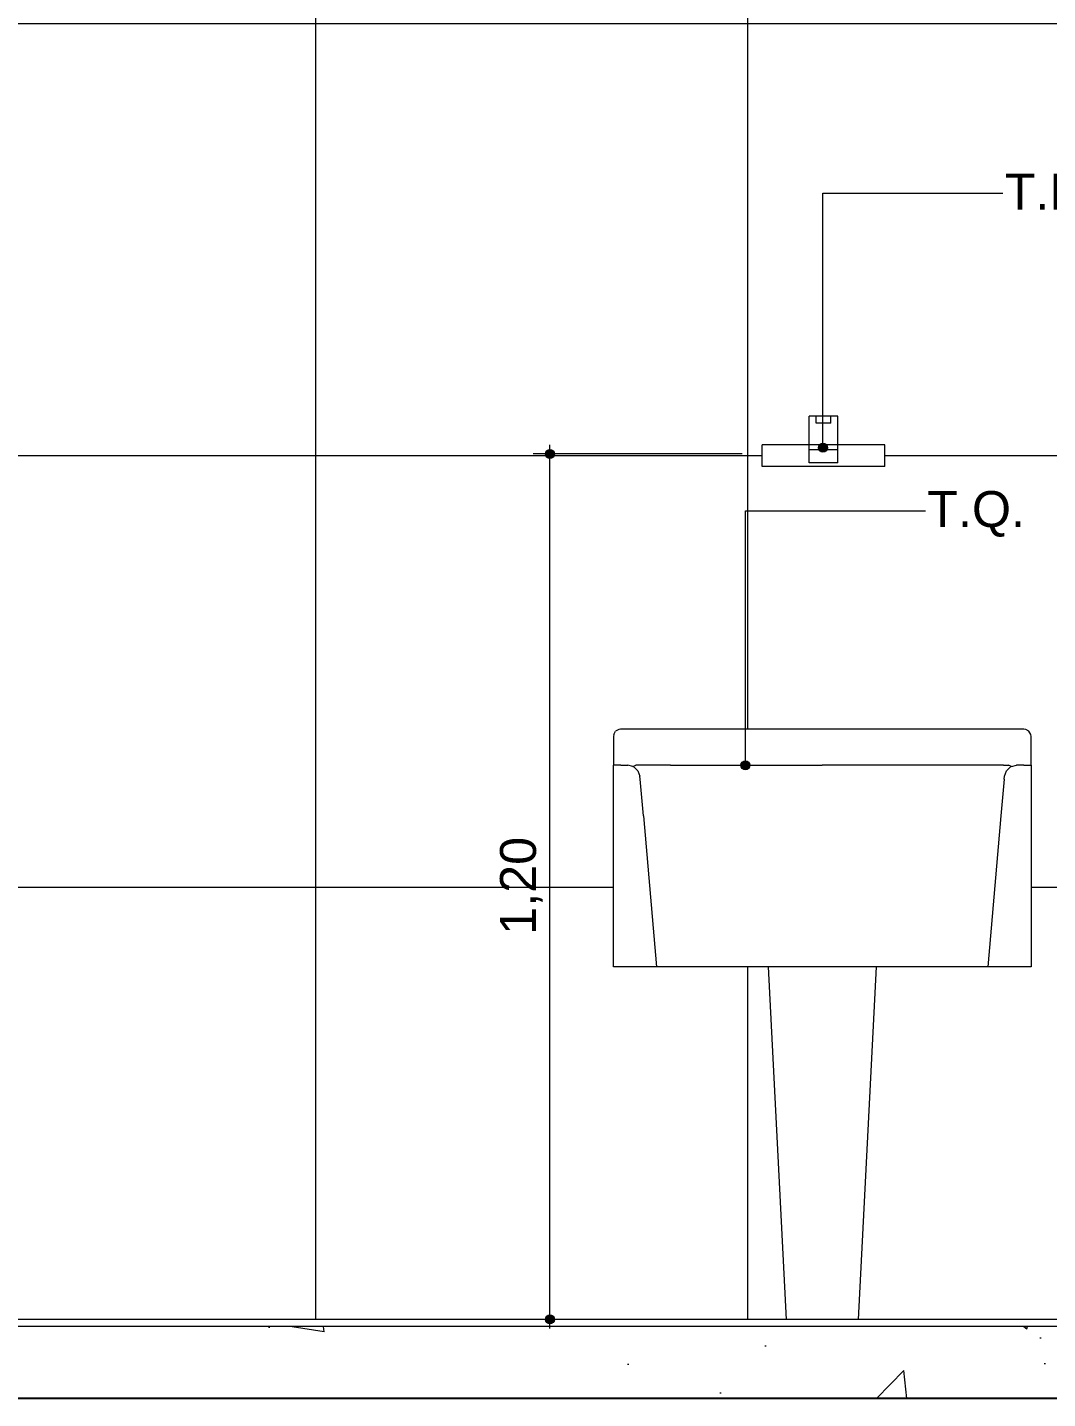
# Model space of a CAD drawing. Header units: metres. Extents: x -1.4 to 64, y -2.2 to 1.7.
# Drawn here: x 10.2 to 11.616, y -2.152 to -0.247 of the extents above; entities that cross this region are included whole.
import ezdxf

# ---------------------------------------------------------------- set-up
doc = ezdxf.new("R2010")
doc.units = ezdxf.units.M
doc.header["$MEASUREMENT"] = 0
for name, color, linetype, lineweight, true_color in [('0_Caneta_No__25', 7, 'Continuous', 13, 0x982312), ('LAJES.EST_Caneta_No__254', 7, 'Continuous', 0, 0xd1c9ad), ('LAJES.EST_Caneta_No__97', 7, 'Continuous', 13, 0x6b6b6b), ('LOUCAS-METAIS.ARQ_Caneta_No__13', 7, 'Continuous', 0, 0xaaaaaa), ('Novo_LOUCAS-METAIS.ARQ_Caneta_No__13', 7, 'Continuous', 0, 0xaaaaaa), ('PAREDE CONSTRUIR_Caneta_No__97', 7, 'Continuous', 13, 0x6b6b6b)]:
    doc.layers.add(name, color=color, linetype=linetype, lineweight=lineweight, true_color=true_color)
for name, color, linetype, lineweight in [('LAJES.EST_Caneta_No__4', 7, 'Continuous', 25), ('LAJES.EST_Caneta_No__7', 7, 'Continuous', 13), ('NOTAS-LAYOUT.EXEC_Caneta_No__241', 7, 'Continuous', 13), ('NOTAS-LAYOUT.EXEC_Caneta_No__5', 7, 'Continuous', 20)]:
    doc.layers.add(name, color=color, linetype=linetype, lineweight=lineweight)
doc.layers.add('NOTAS-LAYOUT.EXEC', color=7, linetype='Continuous')
doc.styles.add('GENERATED_STYLE_1', font='arial.ttf')
doc.dimstyles.new('GENERATED_STYLE__1', dxfattribs={"dimtxt": 0.05, "dimasz": 0.02375, "dimexe": 0.18, "dimexo": 0.267183, "dimgap": 0, "dimtad": 1, "dimzin": 0, "dimdsep": 46, "dimtxsty": 'GENERATED_STYLE_1', "dimblk": 'ARROWHEAD_11', "dimblk1": 'ARROWHEAD_11', "dimblk2": 'ARROWHEAD_11', "dimcen": 0.09, "dimclrd": 256, "dimclre": 256, "dimclrt": 256, "dimadec": 0, "dimazin": 0, "dimtfac": 1, "dimtdec": 4, "dimtmove": 0, "dimatfit": 3, "dimfxl": 0, "dimtolj": 1, "dimtzin": 0, "dimarcsym": 0})

# ---------------------------------------------------------------- blocks, each defined once
blk = doc.blocks.new('*D40', base_point=(-50.9643, -2.0419))
at = {"layer": '0_Caneta_No__25', "linetype": 'Continuous', "lineweight": 13, "true_color": 0x982312}
for points in [[(10.919, -0.8394), (10.9194, -0.8418), (10.9208, -0.8438), (10.9228, -0.8452), (10.9252, -0.8456), (10.9276, -0.8452), (10.9296, -0.8438), (10.931, -0.8418), (10.9315, -0.8394), (10.931, -0.837), (10.9296, -0.835), (10.9276, -0.8336), (10.9252, -0.8331), (10.9228, -0.8336), (10.9208, -0.835), (10.9194, -0.837)], [(10.919, -2.0419), (10.9194, -2.0442), (10.9208, -2.0463), (10.9228, -2.0476), (10.9252, -2.0481), (10.9276, -2.0476), (10.9296, -2.0463), (10.931, -2.0442), (10.9315, -2.0419), (10.931, -2.0395), (10.9296, -2.0374), (10.9276, -2.0361), (10.9252, -2.0356), (10.9228, -2.0361), (10.9208, -2.0374), (10.9194, -2.0395)]]:
    blk.add_hatch(color=24, dxfattribs=at).paths.add_polyline_path(points)
at = {"layer": '0_Caneta_No__25', "color": 24, "linetype": 'Continuous', "lineweight": 13, "true_color": 0x982312}
for p, q in [((10.9252, -0.8331), (10.9252, -0.8269)), ((10.919, -0.8394), (10.9018, -0.8394)), ((10.9252, -2.0356), (10.9252, -0.8456)), ((11.1924, -0.8394), (10.9315, -0.8394)), ((10.919, -2.0419), (10.9018, -2.0419)), ((10.9252, -2.0544), (10.9252, -2.0481)), ((11.1924, -2.0419), (10.9315, -2.0419))]:
    blk.add_line(p, q, dxfattribs=at)
for centre in [(10.9252, -0.8394), (10.9252, -2.0419)]:
    blk.add_circle(centre, 0.00625, dxfattribs=at)
at = {"layer": '0_Caneta_No__25', "color": 24, "lineweight": 13, "true_color": 0x982312, "insert": (10.9152, -1.5074), "char_height": 0.05, "attachment_point": 7, "rotation": 90, "style": 'GENERATED_STYLE_1'}
blk.add_mtext('\\A1;{\\pql;\\fArial|b0|i0|c0|p0;\\W1.000000;1,20}', dxfattribs=at)
blk = doc.blocks.new('ARROWHEAD_11')
at = {"color": 0, "linetype": 'Continuous', "lineweight": 0}
blk.add_line((0, 0), (-1, 0), dxfattribs=at)
at = {"color": 0, "linetype": 'Continuous', "lineweight": 0, "const_width": 0.25, "flags": 128}
blk.add_lwpolyline([(-0.125, 0, 1), (0.125, 0, 1)], format="xyb", close=True, dxfattribs=at)
blk = doc.blocks.new('Label_1_3', base_point=(11.3044, -0.8309))
at = {"layer": 'NOTAS-LAYOUT.EXEC', "linetype": 'Continuous', "lineweight": 0, "true_color": 0x000000}
blk.add_hatch(color=18, dxfattribs=at).paths.add_polyline_path([(11.2981, -0.8309), (11.2986, -0.8333), (11.3, -0.8353), (11.302, -0.8367), (11.3044, -0.8371), (11.3068, -0.8367), (11.3088, -0.8353), (11.3102, -0.8333), (11.3106, -0.8309), (11.3102, -0.8285), (11.3088, -0.8265), (11.3068, -0.8251), (11.3044, -0.8246), (11.302, -0.8251), (11.3, -0.8265), (11.2986, -0.8285)])
at = {"layer": 'NOTAS-LAYOUT.EXEC_Caneta_No__241', "color": 7, "linetype": 'Continuous', "lineweight": 13}
for p, q in [((11.3044, -0.8246), (11.3044, -0.4773)), ((11.3044, -0.4773), (11.5544, -0.4773))]:
    blk.add_line(p, q, dxfattribs=at)
at = {"layer": 'NOTAS-LAYOUT.EXEC_Caneta_No__5', "color": 7, "linetype": 'Continuous', "lineweight": 20}
blk.add_circle((11.3044, -0.8309), 0.00625, dxfattribs=at)
at = {"layer": 'NOTAS-LAYOUT.EXEC_Caneta_No__241', "color": 7, "lineweight": 13, "insert": (11.5569, -0.45), "char_height": 0.05, "attachment_point": 1, "style": 'GENERATED_STYLE_1'}
blk.add_mtext('\\A1;{\\pql;\\pt0,241;\\fArial|b0|i0|c0|p0;\\W1.000000;T.PD.02\\fArial|b0|i0|c0|p0;\\W1.000000;\\A1{\\H.66x;\\S^  ;}\\fArial|b0|i0|c0|p0;\\W1.000000;\\fArial|b0|i0|c0|p0;\\W1.000000;\\A1{\\H.66x;\\S^  ;}\\fArial|b0|i0|c0|p0;\\W1.000000;\\fArial|b0|i0|c0|p0;\\W1.000000;\\fArial|b0|i0|c0|p0;\\W1.000000;\\fArial|b0|i0|c0|p0;\\W1.000000;\\fArial|b0|i0|c0|p0;\\W1.000000;\\fArial|b0|i0|c0|p0;\\W1.000000;\\fArial|b0|i0|c0|p0;\\W1.000000;\\A1{\\H.66x;\\S^  ;}\\fArial|b0|i0|c0|p0;\\W1.000000;\\fArial|b0|i0|c0|p0;\\W1.000000;\\A1{\\H.66x;\\S^  ;}\\fArial|b0|i0|c0|p0;\\W1.000000;\\fArial|b0|i0|c0|p0;\\W1.000000;\\fArial|b0|i0|c0|p0;\\W1.000000;\\fArial|b0|i0|c0|p0;\\W1.000000;\\fArial|b0|i0|c0|p0;\\W1.000000;\\fArial|b0|i0|c0|p0;\\W1.000000;\\fArial|b0|i0|c0|p0;\\W1.000000;\\A1{\\H.66x;\\S^  ;}\\fArial|b0|i0|c0|p0;\\W1.000000;\\fArial|b0|i0|c0|p0;\\W1.000000;\\A1{\\H.66x;\\S^  ;}\\fArial|b0|i0|c0|p0;\\W1.000000;\\fArial|b0|i0|c0|p0;\\W1.000000;\\fArial|b0|i0|c0|p0;\\W1.000000;\\fArial|b0|i0|c0|p0;\\W1.000000;\\fArial|b0|i0|c0|p0;\\W1.000000;\\fArial|b0|i0|c0|p0;\\W1.000000;\\fArial|b0|i0|c0|p0;\\W1.000000;\\A1{\\H.66x;\\S^  ;}\\fArial|b0|i0|c0|p0;\\W1.000000;\\fArial|b0|i0|c0|p0;\\W1.000000;\\A1{\\H.66x;\\S^  ;}\\fArial|b0|i0|c0|p0;\\W1.000000;\\fArial|b0|i0|c0|p0;\\W1.000000;\\fArial|b0|i0|c0|p0;\\W1.000000;\\fArial|b0|i0|c0|p0;\\W1.000000;\\fArial|b0|i0|c0|p0;\\W1.000000;\\fArial|b0|i0|c0|p0;\\W1.000000;\\fArial|b0|i0|c0|p0;\\W1.000000;\\A1{\\H.66x;\\S^  ;}\\fArial|b0|i0|c0|p0;\\W1.000000;\\fArial|b0|i0|c0|p0;\\W1.000000;\\A1{\\H.66x;\\S^  ;}\\fArial|b0|i0|c0|p0;\\W1.000000;\\fArial|b0|i0|c0|p0;\\W1.000000;\\fArial|b0|i0|c0|p0;\\W1.000000;\\fArial|b0|i0|c0|p0;\\W1.000000;\\fArial|b0|i0|c0|p0;\\W1.000000;\\fArial|b0|i0|c0|p0;\\W1.000000;\\fArial|b0|i0|c0|p0;\\W1.000000;\\A1{\\H.66x;\\S^  ;}\\fArial|b0|i0|c0|p0;\\W1.000000;}', dxfattribs=at)
blk = doc.blocks.new('Label_2_3', base_point=(11.1968, -1.2719))
at = {"layer": 'NOTAS-LAYOUT.EXEC', "linetype": 'Continuous', "lineweight": 0, "true_color": 0x000000}
blk.add_hatch(color=18, dxfattribs=at).paths.add_polyline_path([(11.1906, -1.2719), (11.1911, -1.2742), (11.1924, -1.2763), (11.1944, -1.2776), (11.1968, -1.2781), (11.1992, -1.2776), (11.2012, -1.2763), (11.2026, -1.2742), (11.2031, -1.2719), (11.2026, -1.2695), (11.2012, -1.2674), (11.1992, -1.2661), (11.1968, -1.2656), (11.1944, -1.2661), (11.1924, -1.2674), (11.1911, -1.2695)])
at = {"layer": 'NOTAS-LAYOUT.EXEC_Caneta_No__241', "color": 7, "linetype": 'Continuous', "lineweight": 13}
for p, q in [((11.1968, -1.2656), (11.1968, -0.9183)), ((11.1968, -0.9183), (11.4468, -0.9183))]:
    blk.add_line(p, q, dxfattribs=at)
at = {"layer": 'NOTAS-LAYOUT.EXEC_Caneta_No__5', "color": 7, "linetype": 'Continuous', "lineweight": 20}
blk.add_circle((11.1968, -1.2719), 0.00625, dxfattribs=at)
at = {"layer": 'NOTAS-LAYOUT.EXEC_Caneta_No__241', "color": 7, "lineweight": 13, "insert": (11.4493, -0.891), "char_height": 0.05, "attachment_point": 1, "style": 'GENERATED_STYLE_1'}
blk.add_mtext('\\A1;{\\pql;\\pt0,241;\\fArial|b0|i0|c0|p0;\\W1.000000;T.Q.\\fArial|b0|i0|c0|p0;\\W1.000000;\\A1{\\H.66x;\\S^  ;}\\fArial|b0|i0|c0|p0;\\W1.000000;\\fArial|b0|i0|c0|p0;\\W1.000000;\\A1{\\H.66x;\\S^  ;}\\fArial|b0|i0|c0|p0;\\W1.000000;\\fArial|b0|i0|c0|p0;\\W1.000000;\\fArial|b0|i0|c0|p0;\\W1.000000;\\fArial|b0|i0|c0|p0;\\W1.000000;\\fArial|b0|i0|c0|p0;\\W1.000000;\\fArial|b0|i0|c0|p0;\\W1.000000;\\fArial|b0|i0|c0|p0;\\W1.000000;\\A1{\\H.66x;\\S^  ;}\\fArial|b0|i0|c0|p0;\\W1.000000;\\fArial|b0|i0|c0|p0;\\W1.000000;\\A1{\\H.66x;\\S^  ;}\\fArial|b0|i0|c0|p0;\\W1.000000;\\fArial|b0|i0|c0|p0;\\W1.000000;\\fArial|b0|i0|c0|p0;\\W1.000000;\\fArial|b0|i0|c0|p0;\\W1.000000;\\fArial|b0|i0|c0|p0;\\W1.000000;\\fArial|b0|i0|c0|p0;\\W1.000000;\\fArial|b0|i0|c0|p0;\\W1.000000;\\A1{\\H.66x;\\S^  ;}\\fArial|b0|i0|c0|p0;\\W1.000000;\\fArial|b0|i0|c0|p0;\\W1.000000;\\A1{\\H.66x;\\S^  ;}\\fArial|b0|i0|c0|p0;\\W1.000000;\\fArial|b0|i0|c0|p0;\\W1.000000;\\fArial|b0|i0|c0|p0;\\W1.000000;\\fArial|b0|i0|c0|p0;\\W1.000000;\\fArial|b0|i0|c0|p0;\\W1.000000;\\fArial|b0|i0|c0|p0;\\W1.000000;\\fArial|b0|i0|c0|p0;\\W1.000000;\\A1{\\H.66x;\\S^  ;}\\fArial|b0|i0|c0|p0;\\W1.000000;\\fArial|b0|i0|c0|p0;\\W1.000000;\\A1{\\H.66x;\\S^  ;}\\fArial|b0|i0|c0|p0;\\W1.000000;\\fArial|b0|i0|c0|p0;\\W1.000000;\\fArial|b0|i0|c0|p0;\\W1.000000;\\fArial|b0|i0|c0|p0;\\W1.000000;\\fArial|b0|i0|c0|p0;\\W1.000000;\\fArial|b0|i0|c0|p0;\\W1.000000;\\fArial|b0|i0|c0|p0;\\W1.000000;\\A1{\\H.66x;\\S^  ;}\\fArial|b0|i0|c0|p0;\\W1.000000;\\fArial|b0|i0|c0|p0;\\W1.000000;\\A1{\\H.66x;\\S^  ;}\\fArial|b0|i0|c0|p0;\\W1.000000;\\fArial|b0|i0|c0|p0;\\W1.000000;\\fArial|b0|i0|c0|p0;\\W1.000000;\\fArial|b0|i0|c0|p0;\\W1.000000;\\fArial|b0|i0|c0|p0;\\W1.000000;\\fArial|b0|i0|c0|p0;\\W1.000000;\\fArial|b0|i0|c0|p0;\\W1.000000;\\A1{\\H.66x;\\S^  ;}\\fArial|b0|i0|c0|p0;\\W1.000000;}', dxfattribs=at)

msp = doc.modelspace()

# ---------------------------------------------------------------- hatches: boundary and pattern name
at = {"layer": 'LAJES.EST_Caneta_No__254', "linetype": 'Continuous', "lineweight": 0, "true_color": 0xd1c9ad}
h = msp.add_hatch(dxfattribs=at)
h.set_pattern_fill('Haie_OD_0003', color=9, style=0, pattern_type=2)
h.set_pattern_definition([(45, (-50.96435, -1.54186), (-0.159099, 0.159099), [0, -0.15, 0, -0.225]), (110, (-50.46435, -1.54186), (0.2114308, 0.0769545), [0, -0.11, 0, -0.19])])
h.paths.add_polyline_path([(7.8994, -2.0419), (7.8994, -2.0519), (12.4996, -2.0519), (12.4996, -2.0419)])
at = {"layer": 'LAJES.EST_Caneta_No__97', "linetype": 'Continuous', "lineweight": 13, "true_color": 0x6b6b6b}
h = msp.add_hatch(dxfattribs=at)
h.set_pattern_fill('AR_CONC_0003', color=251, style=0, pattern_type=2)
h.set_pattern_definition([(50, (-50.96435, -2.04186), (-0.546554, 0.0478173), [0.05715, -0.62865]), (355, (-50.96435, -2.04186), (-0.1057303, 0.5731705), [0.04572, -0.5029218]), (100.4514, (-50.9188, -2.04584), (0.4408237, 0.5253533), [0.04857, -0.5342707]), (46.1842, (-50.96435, -1.88946), (-0.813237, 0.126127), [0.085725, -0.942975]), (96.6356, (-50.8966, -1.9), (0.712212, 0.742278), [0.072855, -0.801407]), (351.1842, (-50.96435, -1.88946), (0.712212, 0.742278), [0.06858, -0.754379]), (21, (-50.88815, -1.92756), (-0.4548432, 0.3067956), [0.05715, -0.62865]), (326, (-50.88815, -1.92756), (0.185406, 0.552564), [0.04572, -0.50292]), (71.4514, (-50.85024, -1.9531), (0.6402493, 0.2457683), [0.04857, -0.53427]), (37.5, (-50.96435, -2.04186), (0.0092658, 0.2536651), [0, -0.496824, 0, -0.51054, 0, -0.504825]), (7.5, (-50.96435, -2.04186), (0.200459, 0.3005417), [0, -0.291084, 0, -0.485394, 0, -0.192405]), (327.5, (-51.13427, -2.04186), (-0.4067718, 0.0171862), [0, -0.1905, 0, -0.59436, 0, -0.78867]), (317.5, (-51.21047, -2.04186), (0.4443875, 0.0762795), [0, -0.24765, 0, -0.394716, 0, -0.56007])])
h.paths.add_polyline_path([(7.8994, -2.1519), (12.4996, -2.1519), (12.4996, -2.0519), (7.8994, -2.0519)])
at = {"layer": 'PAREDE CONSTRUIR_Caneta_No__97', "linetype": 'Continuous', "lineweight": 13, "true_color": 0x6b6b6b}
h = msp.add_hatch(dxfattribs=at)
h.set_pattern_fill('Ceramica_60_x_60_0003', color=251, style=0, pattern_type=2)
h.set_pattern_definition([(180, (12.3996, -2.04186), (0, 0.6), []), (90, (12.3996, -2.04186), (0.6, 0), [])])
h.paths.add_polyline_path([(7.8994, 1.1081), (7.8994, -2.0419), (8.3308, -2.0419), (8.3308, 0.1101), (9.2548, 0.1101), (9.2548, -2.0419), (11.2534, -2.0419), (11.2533, -2.0418), (11.2409, -1.7969), (11.2284, -1.5519), (11.0134, -1.5519), (11.0134, -1.2319), (11.0138, -1.2293), (11.0163, -1.2248), (11.0208, -1.2222), (11.0234, -1.2219), (11.5834, -1.2219), (11.586, -1.2222), (11.5905, -1.2248), (11.5931, -1.2293), (11.5934, -1.2319), (11.5934, -1.5519), (11.3784, -1.5519), (11.3659, -1.7968), (11.3535, -2.0418), (11.3534, -2.0419), (11.9534, -2.0419), (11.9533, -2.0418), (11.9409, -1.7969), (11.9284, -1.5519), (11.7134, -1.5519), (11.7134, -1.2319), (11.7138, -1.2293), (11.7163, -1.2248), (11.7208, -1.2222), (11.7234, -1.2219), (12.2834, -1.2219), (12.286, -1.2222), (12.2905, -1.2248), (12.2931, -1.2293), (12.2934, -1.2319), (12.2934, -1.5519), (12.0784, -1.5519), (12.0659, -1.7969), (12.0535, -2.0418), (12.0534, -2.0419), (12.3996, -2.0419), (12.3996, 1.1081)])
h.paths.add_polyline_path([(11.3902, -0.8569), (11.2202, -0.8569), (11.2202, -0.8269), (11.2852, -0.8269), (11.2852, -0.7869), (11.3252, -0.7869), (11.3252, -0.8269), (11.3902, -0.8269)], flags=0)
h.paths.add_polyline_path([(11.9184, -0.8269), (11.9834, -0.8269), (11.9834, -0.7869), (12.0234, -0.7869), (12.0234, -0.8269), (12.0884, -0.8269), (12.0884, -0.8569), (11.9184, -0.8569)], flags=0)

# ---------------------------------------------------------------- linework, layer by layer
at = {"layer": 'LAJES.EST_Caneta_No__4', "color": 7, "linetype": 'Continuous', "lineweight": 25}
msp.add_line((12.4996, -2.1519), (7.8994, -2.1519), dxfattribs=at)
at = {"layer": 'LAJES.EST_Caneta_No__7', "color": 7, "linetype": 'Continuous', "lineweight": 13}
for p, q in [((12.3996, -2.0419), (7.8994, -2.0419)), ((12.4996, -2.0519), (7.8994, -2.0519))]:
    msp.add_line(p, q, dxfattribs=at)
at = {"layer": 'LOUCAS-METAIS.ARQ_Caneta_No__13', "color": 253, "linetype": 'Continuous', "lineweight": 0, "true_color": 0xaaaaaa}
for p, q in [((11.0138, -1.2293), (11.0134, -1.2319)), ((11.0134, -1.2319), (11.0134, -1.2719)), ((11.0138, -1.2293), (11.0163, -1.2248)), ((11.0208, -1.2222), (11.0163, -1.2248)), ((11.0234, -1.2219), (11.0208, -1.2222)), ((11.0328, -1.2219), (11.0234, -1.2219)), ((11.0581, -1.2219), (11.0328, -1.2219)), ((11.0953, -1.2219), (11.0581, -1.2219)), ((11.3034, -1.2219), (11.0953, -1.2219)), ((11.5115, -1.2219), (11.3034, -1.2219)), ((11.5487, -1.2219), (11.5115, -1.2219)), ((11.5741, -1.2219), (11.5487, -1.2219)), ((11.5834, -1.2219), (11.5741, -1.2219)), ((11.586, -1.2222), (11.5834, -1.2219)), ((11.5905, -1.2248), (11.586, -1.2222)), ((11.5931, -1.2293), (11.5905, -1.2248)), ((11.5934, -1.2319), (11.5931, -1.2293)), ((11.5934, -1.2719), (11.5934, -1.2319)), ((11.0235, -1.2719), (11.0134, -1.2719)), ((11.0134, -1.5519), (11.0134, -1.2719)), ((11.0235, -1.2719), (11.0334, -1.2719)), ((11.0403, -1.2736), (11.0334, -1.2719)), ((11.0403, -1.2736), (11.0447, -1.2719)), ((11.0403, -1.2736), (11.0414, -1.2739)), ((11.0414, -1.2739), (11.0475, -1.2795)), ((11.0518, -1.2719), (11.0447, -1.2719)), ((11.0926, -1.2719), (11.0518, -1.2719)), ((11.0926, -1.2719), (11.3034, -1.2719)), ((11.5142, -1.2719), (11.3034, -1.2719)), ((11.555, -1.2719), (11.5142, -1.2719)), ((11.555, -1.2719), (11.5621, -1.2719)), ((11.5593, -1.2795), (11.5654, -1.2739)), ((11.5665, -1.2736), (11.5621, -1.2719)), ((11.5665, -1.2736), (11.5654, -1.2739)), ((11.5665, -1.2736), (11.5734, -1.2719)), ((11.5833, -1.2719), (11.5734, -1.2719)), ((11.5833, -1.2719), (11.5934, -1.2719)), ((11.5934, -1.2719), (11.5934, -1.5519)), ((11.0475, -1.2795), (11.0503, -1.2873)), ((11.0506, -1.2913), (11.0503, -1.2873)), ((11.0551, -1.3423), (11.0506, -1.2913)), ((11.5562, -1.2913), (11.5517, -1.3423)), ((11.5562, -1.2913), (11.5566, -1.2873)), ((11.5566, -1.2873), (11.5593, -1.2795)), ((11.0551, -1.3423), (11.0734, -1.5519)), ((11.5517, -1.3423), (11.5334, -1.5519)), ((11.0734, -1.5519), (11.0134, -1.5519)), ((11.5334, -1.5519), (11.0734, -1.5519)), ((11.2284, -1.5519), (11.2285, -1.552)), ((11.2285, -1.552), (11.2409, -1.7969)), ((11.3783, -1.552), (11.3659, -1.7969)), ((11.3784, -1.5519), (11.3783, -1.552)), ((11.5934, -1.5519), (11.5334, -1.5519)), ((11.2409, -1.7969), (11.2533, -2.0418)), ((11.3659, -1.7969), (11.3535, -2.0418)), ((11.2533, -2.0418), (11.2534, -2.0419)), ((11.3535, -2.0418), (11.3534, -2.0419))]:
    msp.add_line(p, q, dxfattribs=at)
at = {"layer": 'Novo_LOUCAS-METAIS.ARQ_Caneta_No__13', "color": 253, "linetype": 'Continuous', "lineweight": 0, "true_color": 0xaaaaaa}
for p, q in [((11.2852, -0.8269), (11.2852, -0.7869)), ((11.2952, -0.7869), (11.2852, -0.7869)), ((11.2952, -0.7969), (11.2952, -0.7869)), ((11.3152, -0.7869), (11.2952, -0.7869)), ((11.3152, -0.7969), (11.2952, -0.7969)), ((11.3252, -0.7869), (11.3152, -0.7869)), ((11.3152, -0.7969), (11.3152, -0.7869)), ((11.3252, -0.8269), (11.3252, -0.7869)), ((11.2202, -0.8569), (11.2202, -0.8269)), ((11.2852, -0.8269), (11.2202, -0.8269)), ((11.2852, -0.8335), (11.2852, -0.8269)), ((11.3252, -0.8269), (11.2852, -0.8269)), ((11.2852, -0.8519), (11.2852, -0.8335)), ((11.3252, -0.8335), (11.2852, -0.8335)), ((11.3902, -0.8269), (11.3252, -0.8269)), ((11.3252, -0.8335), (11.3252, -0.8269)), ((11.3252, -0.8519), (11.3252, -0.8335)), ((11.3902, -0.8569), (11.3902, -0.8269)), ((11.3902, -0.8569), (11.2202, -0.8569)), ((11.3252, -0.8519), (11.2852, -0.8519))]:
    msp.add_line(p, q, dxfattribs=at)

# ---------------------------------------------------------------- block references
at = {"layer": 'NOTAS-LAYOUT.EXEC', "color": 7, "linetype": 'Continuous', "lineweight": 13}
for name, p in [('Label_1_3', (11.3044, -0.8309)), ('Label_2_3', (11.1968, -1.2719))]:
    msp.add_blockref(name, p, dxfattribs=at)

# ---------------------------------------------------------------- dimensions: what is measured, and where the dimension line sits
at = {"color": 24, "linetype": 'Continuous', "lineweight": 13, "true_color": 0x982312}
dim = msp.add_linear_dim(base=(10.9252, -0.8394), p1=(11.2534, -2.0419), p2=(11.2968, -0.8394), angle=90, dimstyle='GENERATED_STYLE__1', dxfattribs=at)
dim.commit()
dim.dimension.update_dxf_attribs({"geometry": '*D40', "text_midpoint": (10.8902, -1.4426), "dimtype": 160, "text_rotation": 90})

doc.saveas('drawing.dxf')
